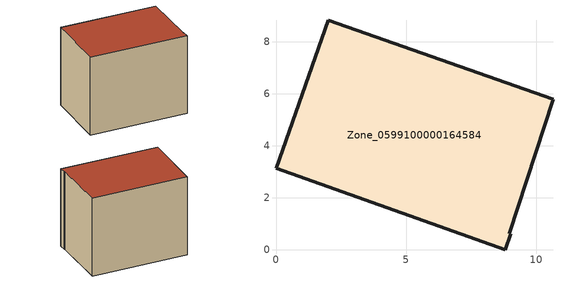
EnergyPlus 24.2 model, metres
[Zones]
Zone_0599100000164584
 floor ground (C_G): 0,3.12 2.01,8.81 10.65,5.79 8.97,0.6 9.03,0.6 8.82,0 z0.5
 wall outside (C_F): 2.01,8.81 0,3.12 8.82,0 9.03,0.6 8.97,0.6 10.65,5.79 2.01,8.81 z0.5:8.24
 roof outside (C_R): 8.82,0 9.03,0.6 8.97,0.6 10.65,5.79 2.01,8.81 0,3.12 z8.24
[BUILDING]
Pand.0599100000164584: North Axis=0; Terrain=City; Loads Convergence Tolerance Value=0.04; Temperature Convergence Tolerance Value=0.4; Solar Distribution=FullExterior; Maximum Number of Warmup Days=25; Minimum Number of Warmup Days=1
[Site:Location]
Rotterdam.The.Hague.AP_ZH_NLD Design_Conditions: Latitude=51.96; Longitude=4.45; Time Zone=1; Elevation=-4.5
[SITE:GROUNDTEMPERATURE:BUILDINGSURFACE]
18, 18, 18, 18, 18, 18, 18, 18, 18, 18, 18, 18
[MATERIAL] Thermal Absorptance=0.9; Solar Absorptance=0.7; Visible Absorptance=0.7
Name | Roughness | Thickness | Conductivity | Density | Specific Heat
G.TI.1965-1974 | MediumSmooth | 0.15 | 0.882353 | 540 | 1210
F.TI.1965-1974 | Rough | 0.3 | 0.697674 | 1920 | 840
R.TI.1965-1974 | MediumRough | 0.2 | 0.232558 | 1500 | 1000
[CONSTRUCTION]
C_G: G.TI.1965-1974
C_F: F.TI.1965-1974
C_R: R.TI.1965-1974
[ZONE]
Zone_0599100000164584: Type=1; Multiplier=1; Ceiling Height=Autocalculate; Volume=Autocalculate; Floor Area=autocalculate; Part of Total Floor Area=Yes
[ZONEINFILTRATION:DESIGNFLOWRATE]
Infil_Zone_0599100000164584: Zone or ZoneList or Space or SpaceList=Zone_0599100000164584; Schedule=AlwaysOn; Design Flow Rate Calculation Method=Flow/Area; Flow Rate per Floor Area=0.003; Constant Term Coefficient=1; Temperature Term Coefficient=0; Velocity Term Coefficient=0; Velocity Squared Term Coefficient=0
[HVACTEMPLATE:ZONE:IDEALLOADSAIRSYSTEM]
Zone_0599100000164584: Maximum Heating Supply Air Temperature=50; Minimum Cooling Supply Air Temperature=13; Maximum Heating Supply Air Humidity Ratio=0.0156; Minimum Cooling Supply Air Humidity Ratio=0.0077; Heating Limit=NoLimit; Cooling Limit=NoLimit; Dehumidification Control Type=ConstantSensibleHeatRatio; Cooling Sensible Heat Ratio=0.7; Dehumidification Setpoint=60; Humidification Control Type=None; Humidification Setpoint=30; Outdoor Air Method=None; Outdoor Air Flow Rate per Person=0.00944; Outdoor Air Flow Rate per Zone Floor Area=0; Outdoor Air Flow Rate per Zone=0; Demand Controlled Ventilation Type=None; Outdoor Air Economizer Type=NoEconomizer; Heat Recovery Type=None; Sensible Heat Recovery Effectiveness=0.7; Latent Heat Recovery Effectiveness=0.65
[ZONECONTROL:THERMOSTAT]
ThermostatControl_Zone_0599100000164584: Zone or ZoneList=Zone_0599100000164584; Control Type Schedule=DualSetpointControlType; Control 1=Thermostat_Zone_0599100000164584; Temperature Difference Between Cutout And Setpoint=0
[THERMOSTATSETPOINT:DUALSETPOINT]
Thermostat_Zone_0599100000164584: Heating Setpoint Temperature Schedule=HeatingSetpoint_Zone_0599100000164584; Cooling Setpoint Temperature Schedule=CoolingSetpoint_Zone_0599100000164584
[SCHEDULE:COMPACT]
HeatingSetpoint_Zone_0599100000164584: Through: 12/31, For: AllDays, Until: 24:00, 21
CoolingSetpoint_Zone_0599100000164584: Through: 12/31, For: AllDays, Until: 24:00, 24
DualSetpointControlType: Through: 12/31, For: AllDays, Until: 24:00, 4
AlwaysOn: Through: 12/31, For: AllDays, Until: 24:00, 1
